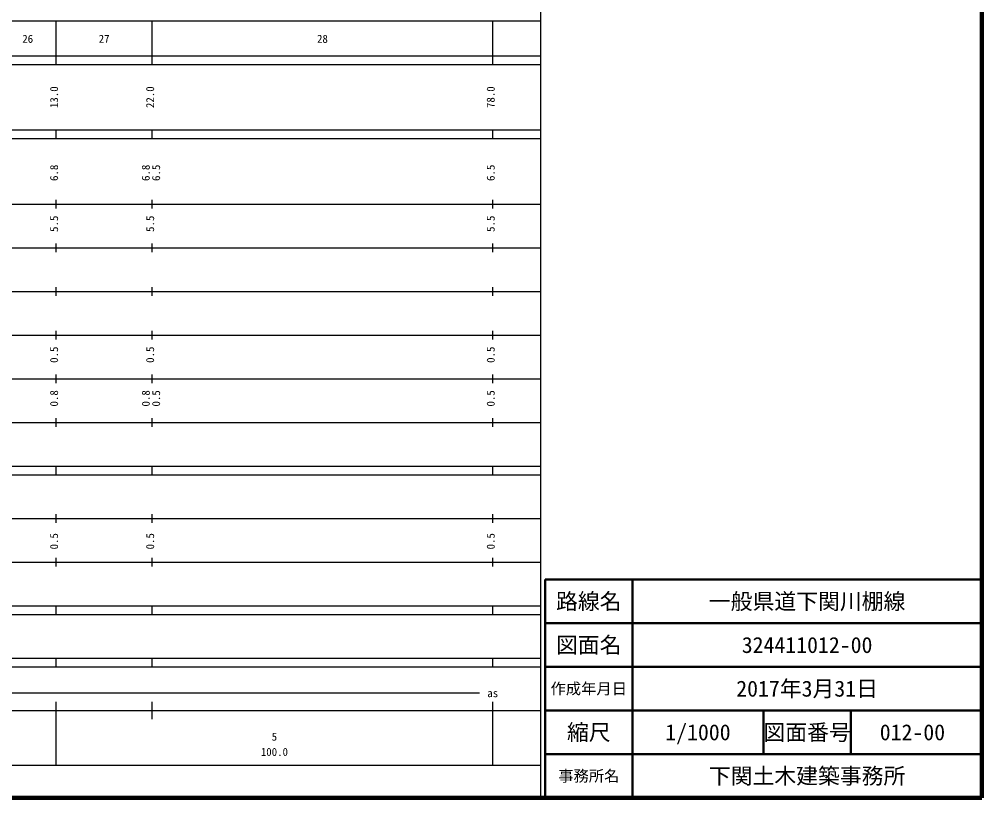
# Model space of a CAD drawing. Units: millimetres on the paper, enlarged 1000 times. Extents: x 40000 to 680000, y 20000 to 380000.
# Drawn here: x 459562 to 680000, y 20000 to 198357 of the extents above; entities that cross this region are included whole.
import ezdxf
from ezdxf.enums import TextEntityAlignment as Align

# ---------------------------------------------------------------- set-up
doc = ezdxf.new("R2010")
doc.units = ezdxf.units.MM
doc.header["$LTSCALE"] = 1000
for name, color, linetype, lineweight in [('M-TTL', 2, 'Continuous', 140), ('M-TTL-BAND', 7, 'Continuous', 25), ('M-TTL-FRAM', 2, 'Continuous', 50), ('M-TTL-LINE', 7, 'Continuous', 50)]:
    doc.layers.add(name, color=color, linetype=linetype, lineweight=lineweight)
doc.layers.add('M-TTL-TXT', color=7, linetype='Continuous')
doc.styles.add('ＭＳ ゴシック', font='')
doc.styles.get('ＭＳ ゴシック').set_extended_font_data('MS Gothic')

msp = doc.modelspace()

# ---------------------------------------------------------------- linework, layer by layer
at = {"layer": 'M-TTL'}
for p, q in [((680000, 20000), (680000, 380000)), ((40000, 20000), (680000, 20000))]:
    msp.add_line(p, q, dxfattribs=at)
at = {"layer": 'M-TTL-BAND'}
for p, q in [((579000, 20000), (579000, 370000)), ((68000, 198000), (579000, 198000)), ((468000, 188000), (468000, 198000)), ((490000, 188000), (490000, 198000)), ((568000, 188000), (568000, 198000)), ((40000, 190000), (579000, 190000)), ((40000, 188000), (579000, 188000)), ((40000, 173000), (579000, 173000)), ((468000, 171000), (468000, 173000)), ((490000, 171000), (490000, 173000)), ((568000, 171000), (568000, 173000)), ((40000, 171000), (579000, 171000)), ((468000, 155000), (468000, 157000)), ((490000, 155000), (490000, 157000)), ((568000, 155000), (568000, 157000)), ((40000, 156000), (579000, 156000)), ((46000, 146000), (579000, 146000)), ((468000, 145000), (468000, 147000)), ((490000, 145000), (490000, 147000)), ((568000, 145000), (568000, 147000)), ((468000, 135000), (468000, 137000)), ((490000, 135000), (490000, 137000)), ((568000, 135000), (568000, 137000)), ((52000, 136000), (579000, 136000)), ((46000, 126000), (579000, 126000)), ((468000, 125000), (468000, 127000)), ((490000, 125000), (490000, 127000)), ((568000, 125000), (568000, 127000)), ((468000, 115000), (468000, 117000)), ((490000, 115000), (490000, 117000)), ((568000, 115000), (568000, 117000)), ((52000, 116000), (579000, 116000)), ((46000, 106000), (579000, 106000)), ((468000, 105000), (468000, 107000)), ((490000, 105000), (490000, 107000)), ((568000, 105000), (568000, 107000)), ((40000, 96000), (579000, 96000)), ((468000, 94000), (468000, 96000)), ((490000, 94000), (490000, 96000)), ((568000, 94000), (568000, 96000)), ((40000, 94000), (579000, 94000)), ((49000, 84000), (579000, 84000)), ((468000, 83000), (468000, 85000)), ((490000, 83000), (490000, 85000)), ((568000, 83000), (568000, 85000)), ((468000, 73000), (468000, 75000)), ((490000, 73000), (490000, 75000)), ((568000, 73000), (568000, 75000)), ((40000, 74000), (579000, 74000)), ((40000, 64000), (579000, 64000)), ((468000, 62000), (468000, 64000)), ((490000, 62000), (490000, 64000)), ((568000, 62000), (568000, 64000)), ((40000, 62000), (579000, 62000)), ((40000, 52000), (579000, 52000)), ((468000, 50000), (468000, 52000)), ((490000, 50000), (490000, 52000)), ((568000, 50000), (568000, 52000)), ((40000, 50000), (579000, 50000)), ((71000, 44000), (565000, 44000)), ((468000, 27500), (468000, 42000)), ((490000, 38000), (490000, 42000)), ((568000, 27500), (568000, 42000)), ((40000, 40000), (579000, 40000)), ((68000, 27500), (579000, 27500))]:
    msp.add_line(p, q, dxfattribs=at)
at = {"layer": 'M-TTL-FRAM'}
for p, q in [((680000, 70000), (580000, 70000)), ((580000, 70000), (580000, 20000))]:
    msp.add_line(p, q, dxfattribs=at)
at = {"layer": 'M-TTL-LINE'}
for p, q in [((600000, 70000), (600000, 20000)), ((680000, 60000), (580000, 60000)), ((680000, 50000), (580000, 50000)), ((680000, 40000), (580000, 40000)), ((630000, 40000), (630000, 30000)), ((650000, 40000), (650000, 30000)), ((680000, 30000), (580000, 30000))]:
    msp.add_line(p, q, dxfattribs=at)

# ---------------------------------------------------------------- texts
at = {"layer": 'M-TTL-BAND', "style": 'ＭＳ ゴシック'}
for s, p in [('26', (461500, 192405)), ('27', (479000, 192405)), ('28', (529000, 192405)), ('as', (568000, 42500)), ('5', (518000, 32523)), ('100.0', (518000, 29033))]:
    msp.add_text(s, height=1833, dxfattribs=at).set_placement(p, align=Align.BOTTOM_CENTER)
for s, p in [('13.0', (469000, 180500)), ('22.0', (491000, 180500)), ('78.0', (569000, 180500)), ('6.8', (469000, 163174)), ('6.8', (490000, 163174)), ('6.5', (492370, 163174)), ('6.5', (569000, 163174)), ('5.5', (469000, 151500)), ('5.5', (491000, 151500)), ('5.5', (569000, 151500)), ('0.5', (469000, 121500)), ('0.5', (491000, 121500)), ('0.5', (569000, 121500)), ('0.8', (469000, 111500)), ('0.8', (490000, 111500)), ('0.5', (492370, 111500)), ('0.5', (569000, 111500)), ('0.5', (469000, 78764)), ('0.5', (491000, 78764)), ('0.5', (569000, 78764))]:
    msp.add_text(s, height=1833, rotation=90, dxfattribs=at).set_placement(p, align=Align.BOTTOM_CENTER)
at = {"layer": 'M-TTL-TXT', "style": 'ＭＳ ゴシック'}
for s, height, p in [('路線名', 3666, (590000, 65000)), ('路線名', 3666, (590000, 65000)), ('一般県道下関川棚線', 3666, (640000, 65000)), ('図面名', 3666, (590000, 55000)), ('図面名', 3666, (590000, 55000)), ('324411012-00', 3666, (640000, 55000)), ('作成年月日', 2566, (590000, 45000)), ('作成年月日', 2566, (590000, 45000)), ('2017年3月31日', 3666, (640000, 45000)), ('縮尺', 3666, (590000, 35000)), ('縮尺', 3666, (590000, 35000)), ('1/1000', 3666, (615000, 35000)), ('図面番号', 3666, (640000, 35000)), ('図面番号', 3666, (640000, 35000)), ('012-00', 3666, (664125, 35000)), ('事務所名', 2566, (590000, 25000)), ('事務所名', 2566, (590000, 25000)), ('下関土木建築事務所', 3666, (640000, 25000))]:
    msp.add_text(s, height=height, dxfattribs=at).set_placement(p, align=Align.MIDDLE_CENTER)

doc.saveas('drawing.dxf')
